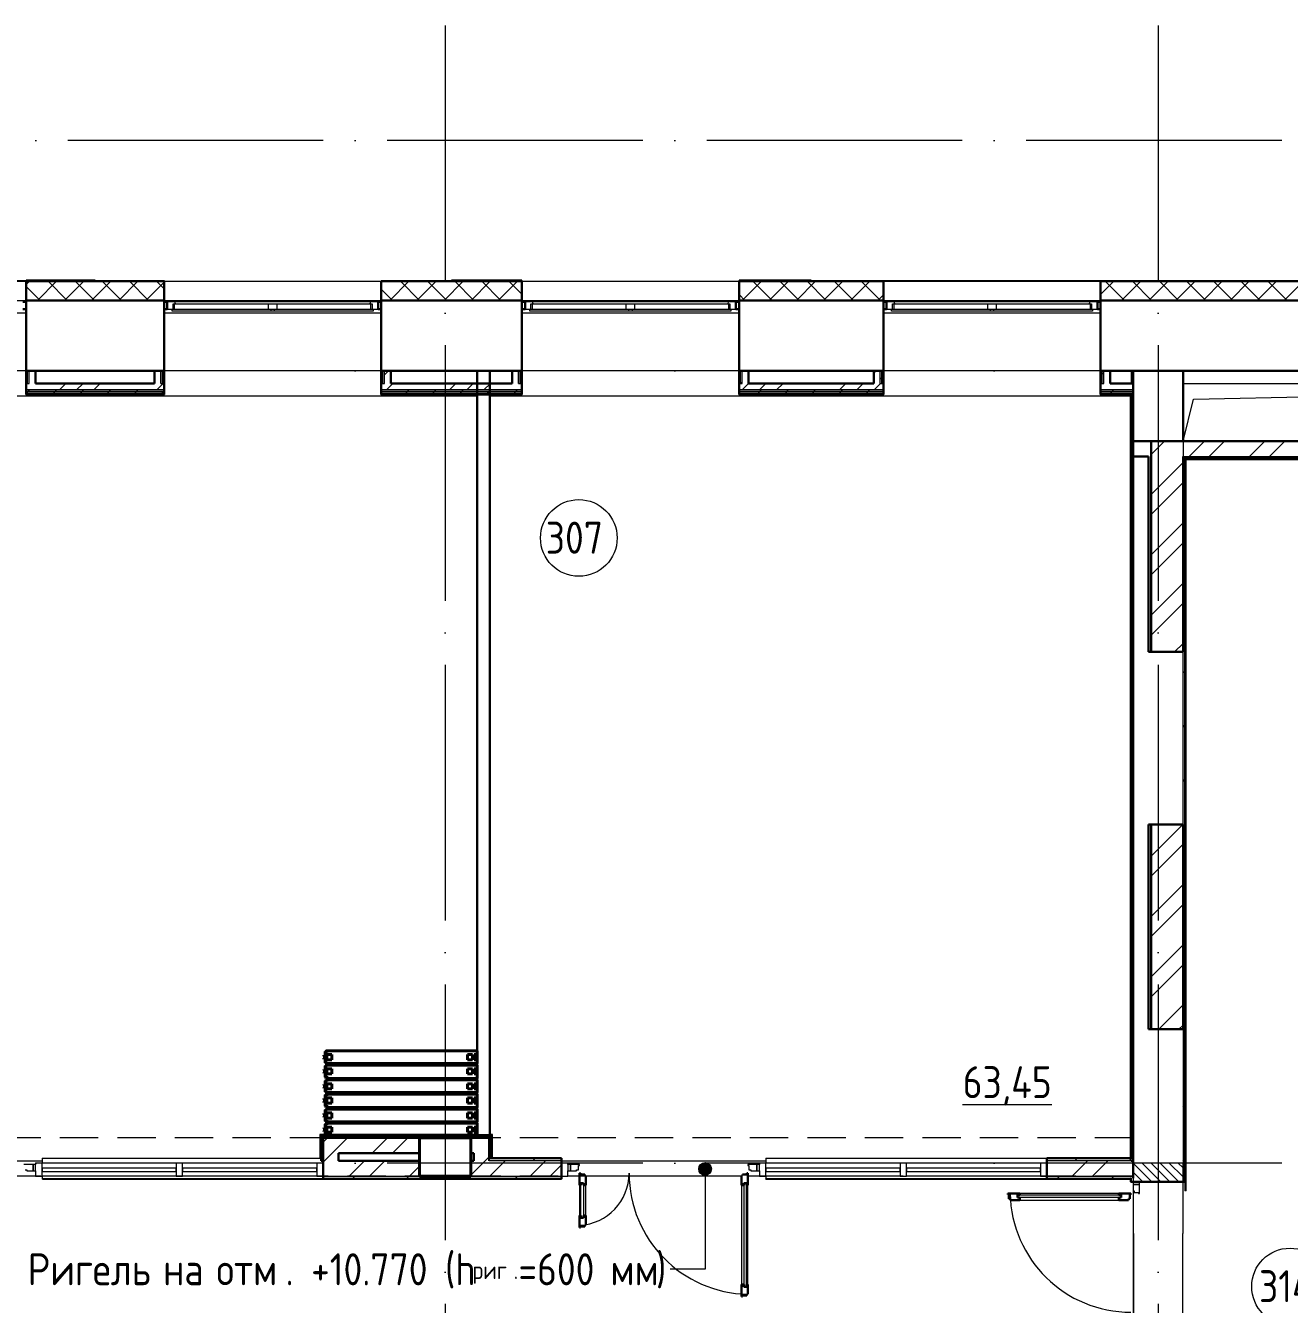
# Model space of a CAD drawing. Header units: millimetres. Extents: x -88595 to 880822, y -1054509 to -148035.
# Drawn here: x 436799 to 446690, y -275356 to -265352 of the extents above; entities that cross this region are included whole.
import ezdxf

# ---------------------------------------------------------------- set-up
doc = ezdxf.new("R2010")
doc.units = ezdxf.units.MM
for name, pattern in [('ADSK_Линия сетки', [25, 20, -2.5, 0, -2.5]), ('ADSK_Сверху', [4.5, 3, -1.5]), ('ADSK_Штриховая_ш2 п1_5', [4.5, 3, -1.5])]:
    doc.linetypes.add(name, pattern=pattern)
for name, color, linetype, lineweight in [('_ Окна', 7, 'Continuous', 30), ('Аннотация', 7, 'Continuous', 20), ('Витраж', 7, 'Continuous', 9), ('Двери', 7, 'Continuous', 9), ('Линии', 7, 'Continuous', 9), ('Марки помещений', 7, 'Continuous', 20), ('Несущие колонны', 7, 'Continuous', 18), ('Обобщенные модели', 7, 'Continuous', 18), ('Оборудование', 7, 'Continuous', 18), ('Ограждение', 7, 'Continuous', 9), ('Окна', 7, 'Continuous', 9), ('Оси', 7, 'Continuous', 9), ('Панели витража', 7, 'Continuous', 9), ('Перекрытие', 7, 'Continuous', 18), ('Стены внутренние', 7, 'Continuous', 18), ('Стены наружные', 7, 'Continuous', 18), ('Стены штриховка', 7, 'Continuous', 9)]:
    doc.layers.add(name, color=color, linetype=linetype, lineweight=lineweight)
doc.layers.add('Двери открывание', color=7, linetype='Continuous', lineweight=9, true_color=0xc0c0c0)
doc.styles.add('GOST Common_2', font='GOST_Common.ttf', dxfattribs={"width": 0.9, "height": 350})
doc.styles.add('GOST Common_3', font='GOST_Common.ttf', dxfattribs={"width": 0.9, "height": 2.5})

# ---------------------------------------------------------------- blocks, each defined once
blk = doc.blocks.new('3 этаж')
at = {"layer": 'Аннотация', "lineweight": 9}
h = blk.add_hatch(color=256, dxfattribs=at)
edge = h.paths.add_edge_path()
edge.add_arc((453998, 652130), 50, 0, 360)
at = {"layer": 'Двери', "lineweight": 18, "true_color": 0xff0000}
h = blk.add_hatch(dxfattribs=at)
h.set_pattern_fill('FP_3', color=1, angle=90, style=0, pattern_type=2)
h.set_pattern_definition([(135, (457543.9, 651153.86), (-35.3553, -35.3553), [])])
h.paths.add_polyline_path([(457349, 650379), (457739, 650379), (457739, 650529), (457349, 650529)])
h.paths.add_polyline_path([(457739, 652029), (457739, 652179), (457349, 652179), (457349, 652029), (457631, 652029)])
at = {"lineweight": 18}
for p, q in [((457739, 658274), (463744, 658274)), ((457821, 658152), (463744, 658274)), ((457739, 657824), (457821, 658152))]:
    blk.add_line(p, q, dxfattribs=at)
at = {"layer": '_ Окна'}
for p, q in [((448684, 658914), (448659, 658914)), ((448659, 658856), (448684, 658856)), ((449789, 658914), (449764, 658914)), ((449764, 658856), (449789, 658856)), ((449789, 658856), (449789, 658914)), ((451464, 658914), (451439, 658914)), ((451439, 658914), (451439, 658856)), ((451439, 658856), (451464, 658856)), ((452589, 658914), (452564, 658914)), ((452564, 658856), (452589, 658856)), ((452589, 658856), (452589, 658914)), ((454264, 658914), (454239, 658914)), ((454239, 658914), (454239, 658856)), ((454239, 658856), (454264, 658856)), ((455419, 658914), (455394, 658914)), ((455394, 658856), (455419, 658856)), ((455419, 658856), (455419, 658914)), ((457094, 658914), (457069, 658914)), ((457069, 658914), (457069, 658856)), ((457069, 658856), (457094, 658856))]:
    blk.add_line(p, q, dxfattribs=at)
at = {"layer": '_ Окна', "lineweight": 18}
for p, q in [((449848, 658914), (449789, 658914)), ((449789, 658914), (449789, 658856)), ((449789, 658856), (449827, 658856)), ((449835, 658856), (449835, 658897)), ((449835, 658897), (449847, 658897)), ((449853, 658897), (449848, 658914)), ((451379, 658914), (451375, 658897)), ((451439, 658914), (451379, 658914)), ((451381, 658897), (451393, 658897)), ((451393, 658897), (451393, 658856)), ((451401, 658856), (451439, 658856)), ((451439, 658856), (451439, 658914)), ((452648, 658914), (452589, 658914)), ((452589, 658914), (452589, 658856)), ((452589, 658856), (452627, 658856)), ((452635, 658856), (452635, 658897)), ((452635, 658897), (452647, 658897)), ((452653, 658897), (452648, 658914)), ((454179, 658914), (454175, 658897)), ((454239, 658914), (454179, 658914)), ((454181, 658897), (454193, 658897)), ((454193, 658897), (454193, 658856)), ((454201, 658856), (454239, 658856)), ((454239, 658856), (454239, 658914)), ((455478, 658914), (455419, 658914)), ((455419, 658914), (455419, 658856)), ((455419, 658856), (455457, 658856)), ((455465, 658856), (455465, 658897)), ((455465, 658897), (455477, 658897)), ((455483, 658897), (455478, 658914)), ((457009, 658914), (457005, 658897)), ((457069, 658914), (457009, 658914)), ((457011, 658897), (457023, 658897)), ((457023, 658897), (457023, 658856)), ((457031, 658856), (457069, 658856)), ((457069, 658856), (457069, 658914))]:
    blk.add_line(p, q, dxfattribs=at)
at = {"layer": 'Аннотация', "lineweight": 9}
for p, q in [((453998, 652130), (453998, 651345)), ((453733, 651345), (453726, 651345)), ((453998, 651345), (453733, 651345))]:
    blk.add_line(p, q, dxfattribs=at)
blk.add_circle((453998, 652130), 50, dxfattribs=at)
at = {"layer": 'Витраж', "lineweight": 18, "extrusion": (0, 0, -1)}
for p, q in [((448809, 652174), (448759, 652174)), ((448759, 652174), (448759, 652164)), ((448809, 652074), (448809, 652174)), ((449909, 652174), (449859, 652174)), ((449859, 652174), (449859, 652074)), ((449909, 652074), (449909, 652174)), ((451009, 652174), (450959, 652174)), ((450959, 652174), (450959, 652074)), ((451009, 652074), (451009, 652174)), ((454474, 652174), (454424, 652174)), ((454424, 652174), (454424, 652164)), ((454474, 652074), (454474, 652174)), ((455574, 652174), (455524, 652174)), ((455524, 652174), (455524, 652074)), ((455574, 652074), (455574, 652174)), ((456674, 652174), (456624, 652174)), ((456624, 652174), (456624, 652074)), ((456674, 652074), (456674, 652174)), ((448759, 652114), (448759, 652074)), ((448759, 652074), (448809, 652074)), ((449859, 652074), (449909, 652074)), ((450959, 652074), (451009, 652074)), ((454424, 652114), (454424, 652074)), ((454424, 652074), (454474, 652074)), ((455524, 652074), (455574, 652074)), ((456624, 652074), (456674, 652074))]:
    blk.add_line(p, q, dxfattribs=at)
at = {"layer": 'Витраж'}
for p, q in [((449859, 652174), (448809, 652174)), ((450959, 652174), (449909, 652174)), ((455524, 652174), (454474, 652174)), ((456624, 652174), (455574, 652174)), ((449859, 652074), (448809, 652074)), ((450959, 652074), (449909, 652074)), ((455524, 652074), (454474, 652074)), ((456624, 652074), (455574, 652074))]:
    blk.add_line(p, q, dxfattribs=at)
at = {"layer": 'Витраж', "lineweight": 18}
for p, q in [((452924, 652174), (452874, 652174)), ((452874, 652174), (452874, 652074)), ((452924, 652164), (452924, 652174)), ((452874, 652074), (452924, 652074)), ((452924, 652074), (452924, 652114))]:
    blk.add_line(p, q, dxfattribs=at)
at = {"layer": 'Двери'}
for p, q in [((448739, 652164), (448667, 652164)), ((448759, 652164), (448739, 652164)), ((448739, 652164), (448739, 652114)), ((448739, 652114), (448739, 652164)), ((448759, 652114), (448759, 652164)), ((452924, 652164), (452924, 652114)), ((452944, 652164), (452924, 652164)), ((452944, 652114), (452944, 652164)), ((453016, 652164), (452944, 652164)), ((452944, 652164), (452944, 652114)), ((453007, 652122), (453007, 652156)), ((453007, 652156), (453016, 652156)), ((453016, 652156), (453016, 652164)), ((454404, 652164), (454332, 652164)), ((454332, 652164), (454332, 652156)), ((454332, 652156), (454341, 652156)), ((454341, 652156), (454341, 652122)), ((454424, 652164), (454404, 652164)), ((454404, 652164), (454404, 652114)), ((454404, 652114), (454404, 652164)), ((454424, 652114), (454424, 652164)), ((448676, 652122), (448690, 652122)), ((448690, 652122), (448690, 652114)), ((448690, 652114), (448739, 652114)), ((448739, 652114), (448759, 652114)), ((452924, 652114), (452944, 652114)), ((452944, 652114), (452993, 652114)), ((452993, 652114), (452993, 652122)), ((452993, 652122), (453007, 652122)), ((454341, 652122), (454355, 652122)), ((454355, 652122), (454355, 652114)), ((454355, 652114), (454404, 652114)), ((454404, 652114), (454424, 652114)), ((453016, 652002), (453016, 651766)), ((453025, 652020), (453046, 652020)), ((453025, 651748), (453025, 652020)), ((453046, 652020), (453046, 651748)), ((453066, 651766), (453066, 652002)), ((454282, 652002), (454282, 651226)), ((454302, 652020), (454302, 651208)), ((454323, 652020), (454302, 652020)), ((454323, 651208), (454323, 652020)), ((454332, 651226), (454332, 652002)), ((457399, 652029), (457349, 652029)), ((457349, 652029), (457349, 652009)), ((457349, 652009), (457399, 652009)), ((457399, 652009), (457349, 652009)), ((457349, 652009), (457349, 651960)), ((457349, 651960), (457357, 651960)), ((457357, 651960), (457357, 651946)), ((457399, 652009), (457399, 652029)), ((457399, 651937), (457399, 652009)), ((456443, 651928), (457255, 651928)), ((456443, 651907), (456443, 651928)), ((457255, 651907), (456443, 651907)), ((457237, 651937), (456461, 651937)), ((456461, 651887), (457237, 651887)), ((457255, 651928), (457255, 651907)), ((457357, 651946), (457391, 651946)), ((457391, 651946), (457391, 651937)), ((457391, 651937), (457399, 651937)), ((453046, 651748), (453025, 651748)), ((454302, 651208), (454323, 651208))]:
    blk.add_line(p, q, dxfattribs=at)
at = {"layer": 'Двери', "linetype": 'ADSK_Штриховая_ш2 п1_5'}
for p, q in [((457349, 652179), (457349, 652029)), ((457739, 652029), (457739, 652179)), ((457349, 652029), (457739, 652029))]:
    blk.add_line(p, q, dxfattribs=at)
at = {"layer": 'Двери', "lineweight": 30}
for p, q in [((453024, 652096), (453016, 652096)), ((453016, 652096), (453016, 652002)), ((453024, 652087), (453024, 652096)), ((453058, 652087), (453024, 652087)), ((453058, 652078), (453058, 652087)), ((453066, 652078), (453058, 652078)), ((453066, 652002), (453066, 652078)), ((454290, 652078), (454282, 652078)), ((454282, 652078), (454282, 652002)), ((454290, 652087), (454290, 652078)), ((454324, 652087), (454290, 652087)), ((454332, 652096), (454324, 652096)), ((454324, 652096), (454324, 652087)), ((454332, 652002), (454332, 652096)), ((453025, 652002), (453016, 652002)), ((453025, 652020), (453025, 652002)), ((453046, 652020), (453025, 652020)), ((453046, 652002), (453046, 652020)), ((453066, 652002), (453046, 652002)), ((454282, 652002), (454302, 652002)), ((454302, 652002), (454302, 652020)), ((454302, 652020), (454323, 652020)), ((454323, 652020), (454323, 652002)), ((454323, 652002), (454332, 652002)), ((456461, 651937), (456367, 651937)), ((456367, 651937), (456367, 651929)), ((456367, 651929), (456376, 651929)), ((456376, 651929), (456376, 651895)), ((456376, 651895), (456385, 651895)), ((456385, 651895), (456385, 651887)), ((456385, 651887), (456461, 651887)), ((456443, 651928), (456461, 651928)), ((456443, 651907), (456443, 651928)), ((456461, 651907), (456443, 651907)), ((456461, 651928), (456461, 651937)), ((456461, 651887), (456461, 651907)), ((457331, 651937), (457237, 651937)), ((457237, 651928), (457237, 651937)), ((457255, 651928), (457237, 651928)), ((457237, 651907), (457255, 651907)), ((457237, 651887), (457237, 651907)), ((457237, 651887), (457313, 651887)), ((457255, 651907), (457255, 651928)), ((457313, 651887), (457313, 651895)), ((457313, 651895), (457322, 651895)), ((457322, 651895), (457322, 651929)), ((457322, 651929), (457331, 651929)), ((457331, 651929), (457331, 651937)), ((453016, 651766), (453016, 651672)), ((453025, 651766), (453016, 651766)), ((453025, 651748), (453025, 651766)), ((453046, 651748), (453025, 651748)), ((453046, 651766), (453046, 651748)), ((453066, 651766), (453046, 651766)), ((453066, 651690), (453066, 651766)), ((453016, 651672), (453024, 651672)), ((453024, 651672), (453024, 651681)), ((453024, 651681), (453058, 651681)), ((453058, 651681), (453058, 651690)), ((453058, 651690), (453066, 651690)), ((454282, 651226), (454282, 651132)), ((454282, 651226), (454302, 651226)), ((454302, 651226), (454302, 651208)), ((454302, 651208), (454323, 651208)), ((454323, 651226), (454332, 651226)), ((454323, 651208), (454323, 651226)), ((454324, 651141), (454324, 651150)), ((454324, 651150), (454332, 651150)), ((454332, 651150), (454332, 651226)), ((454282, 651132), (454290, 651132)), ((454290, 651132), (454290, 651141)), ((454290, 651141), (454324, 651141))]:
    blk.add_line(p, q, dxfattribs=at)
at = {"layer": 'Двери открывание'}
for centre, radius, start, end in [((452998, 652096), 406, 272.541, 0), ((454350, 652096), 946, 180, 268.9097), ((457331, 651955), 946, 181.0903, 270)]:
    blk.add_arc(centre, radius, start, end, dxfattribs=at)
at = {"layer": 'Линии', "linetype": 'ADSK_Сверху', "ltscale": 100}
for p, q in [((457349, 652374), (446529, 652374)), ((457349, 652074), (446529, 652074))]:
    blk.add_line(p, q, dxfattribs=at)
at = {"layer": 'Марки помещений'}
for centre in [(453010, 657066), (458576, 651210)]:
    blk.add_circle(centre, 300, dxfattribs=at)
at = {"layer": 'Несущие колонны', "lineweight": 40}
for p, q in [((451764, 652374), (452164, 652374)), ((451764, 652074), (451764, 652374)), ((452164, 652374), (451764, 652374)), ((451764, 652374), (451764, 652194)), ((452164, 652374), (452164, 652074)), ((452164, 652194), (452164, 652374)), ((452164, 652074), (451764, 652074)), ((451764, 652074), (452164, 652074))]:
    blk.add_line(p, q, dxfattribs=at)
at = {"layer": 'Несущие колонны'}
for p, q in [((451764, 652194), (451764, 652074)), ((452164, 652074), (452164, 652194))]:
    blk.add_line(p, q, dxfattribs=at)
at = {"layer": 'Обобщенные модели', "lineweight": 40}
for p, q in [((451026, 653048), (451026, 653019)), ((451037, 653048), (451026, 653048)), ((452214, 653054), (451031, 653054)), ((451031, 653054), (451031, 652955)), ((451037, 653042), (451037, 653048)), ((452214, 652955), (452214, 653054)), ((451026, 653019), (451014, 653019)), ((451014, 653019), (451014, 653013)), ((451014, 653013), (451020, 653013)), ((451020, 652996), (451014, 652996)), ((451014, 652996), (451014, 652990)), ((451014, 652990), (451026, 652990)), ((451020, 653013), (451020, 652996)), ((451026, 652990), (451026, 652960)), ((451026, 652960), (451037, 652960)), ((451031, 652966), (451031, 653042)), ((451031, 653042), (451037, 653042)), ((451037, 652966), (451031, 652966)), ((451031, 652955), (452214, 652955)), ((451037, 653025), (451037, 652984)), ((451078, 653025), (451037, 653025)), ((451037, 652984), (451078, 652984)), ((451037, 652960), (451037, 652966)), ((451078, 652984), (451078, 653025)), ((452138, 653025), (452138, 652984)), ((452179, 653025), (452138, 653025)), ((452138, 652984), (452179, 652984)), ((452179, 652984), (452179, 653025)), ((452214, 653025), (452191, 653025)), ((452191, 653025), (452191, 652984)), ((452191, 652984), (452214, 652984)), ((452214, 652984), (452214, 653025)), ((451026, 652908), (451014, 652908)), ((451014, 652908), (451014, 652902)), ((451014, 652902), (451020, 652902)), ((451020, 652885), (451014, 652885)), ((451014, 652885), (451014, 652879)), ((451014, 652879), (451026, 652879)), ((451020, 652902), (451020, 652885)), ((451026, 652937), (451026, 652908)), ((451037, 652937), (451026, 652937)), ((451026, 652879), (451026, 652849)), ((451026, 652849), (451037, 652849)), ((452214, 652943), (451031, 652943)), ((451031, 652943), (451031, 652838)), ((451031, 652855), (451031, 652931)), ((451031, 652931), (451037, 652931)), ((451037, 652855), (451031, 652855)), ((451037, 652931), (451037, 652937)), ((451037, 652914), (451037, 652873)), ((451078, 652914), (451037, 652914)), ((451037, 652873), (451078, 652873)), ((451037, 652849), (451037, 652855)), ((451078, 652873), (451078, 652914)), ((452138, 652914), (452138, 652873)), ((452179, 652914), (452138, 652914)), ((452138, 652873), (452179, 652873)), ((452179, 652873), (452179, 652914)), ((452214, 652914), (452191, 652914)), ((452191, 652914), (452191, 652873)), ((452191, 652873), (452214, 652873)), ((452214, 652838), (452214, 652943)), ((452214, 652873), (452214, 652914)), ((451026, 652791), (451014, 652791)), ((451014, 652791), (451014, 652785)), ((451014, 652785), (451020, 652785)), ((451020, 652768), (451014, 652768)), ((451014, 652768), (451014, 652762)), ((451014, 652762), (451026, 652762)), ((451020, 652785), (451020, 652768)), ((451026, 652820), (451026, 652791)), ((451037, 652820), (451026, 652820)), ((451026, 652762), (451026, 652733)), ((451031, 652838), (452214, 652838)), ((452214, 652826), (451031, 652826)), ((451031, 652826), (451031, 652727)), ((451031, 652739), (451031, 652814)), ((451031, 652814), (451037, 652814)), ((451037, 652814), (451037, 652820)), ((451037, 652797), (451037, 652756)), ((451078, 652797), (451037, 652797)), ((451037, 652756), (451078, 652756)), ((451078, 652756), (451078, 652797)), ((452138, 652797), (452138, 652756)), ((452179, 652797), (452138, 652797)), ((452138, 652756), (452179, 652756)), ((452179, 652756), (452179, 652797)), ((452214, 652797), (452191, 652797)), ((452191, 652797), (452191, 652756)), ((452191, 652756), (452214, 652756)), ((452214, 652727), (452214, 652826)), ((452214, 652756), (452214, 652797)), ((451026, 652680), (451014, 652680)), ((451014, 652680), (451014, 652674)), ((451014, 652674), (451020, 652674)), ((451020, 652657), (451014, 652657)), ((451014, 652657), (451014, 652651)), ((451014, 652651), (451026, 652651)), ((451020, 652674), (451020, 652657)), ((451026, 652733), (451037, 652733)), ((451026, 652709), (451026, 652680)), ((451037, 652709), (451026, 652709)), ((451026, 652651), (451026, 652622)), ((451037, 652739), (451031, 652739)), ((451031, 652727), (452214, 652727)), ((452214, 652715), (451031, 652715)), ((451031, 652715), (451031, 652610)), ((451031, 652628), (451031, 652703)), ((451031, 652703), (451037, 652703)), ((451037, 652733), (451037, 652739)), ((451037, 652703), (451037, 652709)), ((451037, 652686), (451037, 652645)), ((451078, 652686), (451037, 652686)), ((451078, 652645), (451078, 652686)), ((452138, 652686), (452138, 652645)), ((452179, 652686), (452138, 652686)), ((452179, 652645), (452179, 652686)), ((452214, 652686), (452191, 652686)), ((452191, 652686), (452191, 652645)), ((452214, 652610), (452214, 652715)), ((452214, 652645), (452214, 652686)), ((451026, 652563), (451014, 652563)), ((451014, 652563), (451014, 652557)), ((451014, 652557), (451020, 652557)), ((451020, 652557), (451020, 652540)), ((451026, 652622), (451037, 652622)), ((451026, 652592), (451026, 652563)), ((451037, 652592), (451026, 652592)), ((451037, 652628), (451031, 652628)), ((451031, 652610), (452214, 652610)), ((452214, 652598), (451031, 652598)), ((451031, 652598), (451031, 652499)), ((451031, 652511), (451031, 652587)), ((451031, 652587), (451037, 652587)), ((451037, 652645), (451078, 652645)), ((451037, 652622), (451037, 652628)), ((451037, 652587), (451037, 652592)), ((451037, 652569), (451037, 652528)), ((451078, 652569), (451037, 652569)), ((451078, 652528), (451078, 652569)), ((452138, 652645), (452179, 652645)), ((452138, 652569), (452138, 652528)), ((452179, 652569), (452138, 652569)), ((452179, 652528), (452179, 652569)), ((452191, 652645), (452214, 652645)), ((452214, 652569), (452191, 652569)), ((452191, 652569), (452191, 652528)), ((452214, 652499), (452214, 652598)), ((452214, 652528), (452214, 652569)), ((451020, 652540), (451014, 652540)), ((451014, 652540), (451014, 652534)), ((451014, 652534), (451026, 652534)), ((451026, 652452), (451014, 652452)), ((451014, 652452), (451014, 652446)), ((451026, 652534), (451026, 652505)), ((451026, 652505), (451037, 652505)), ((451026, 652481), (451026, 652452)), ((451037, 652481), (451026, 652481)), ((451037, 652511), (451031, 652511)), ((451031, 652499), (452214, 652499)), ((452214, 652487), (451031, 652487)), ((451031, 652487), (451031, 652394)), ((451031, 652400), (451031, 652476)), ((451031, 652476), (451037, 652476)), ((451037, 652528), (451078, 652528)), ((451037, 652505), (451037, 652511)), ((451037, 652476), (451037, 652481)), ((451037, 652458), (451037, 652417)), ((451078, 652458), (451037, 652458)), ((451078, 652417), (451078, 652458)), ((452138, 652528), (452179, 652528)), ((452138, 652458), (452138, 652417)), ((452179, 652458), (452138, 652458)), ((452179, 652417), (452179, 652458)), ((452191, 652528), (452214, 652528)), ((452214, 652458), (452191, 652458)), ((452191, 652458), (452191, 652417)), ((452214, 652394), (452214, 652487)), ((452214, 652417), (452214, 652458)), ((451014, 652446), (451020, 652446)), ((451020, 652429), (451014, 652429)), ((451014, 652429), (451014, 652423)), ((451014, 652423), (451026, 652423)), ((451020, 652446), (451020, 652429)), ((451026, 652423), (451026, 652394)), ((451026, 652394), (451037, 652394)), ((451037, 652400), (451031, 652400)), ((451031, 652394), (452214, 652394)), ((451037, 652417), (451078, 652417)), ((451037, 652394), (451037, 652400)), ((452138, 652417), (452179, 652417)), ((452191, 652417), (452214, 652417))]:
    blk.add_line(p, q, dxfattribs=at)
at = {"layer": 'Ограждение'}
for p, q in [((448684, 658824), (446984, 658824)), ((451464, 658824), (449764, 658824)), ((454264, 658824), (452564, 658824)), ((457094, 658824), (455394, 658824)), ((448684, 658374), (446986, 658374)), ((451464, 658374), (449764, 658374)), ((454264, 658374), (452564, 658374)), ((457094, 658374), (455394, 658374)), ((457334, 658374), (457334, 658274)), ((452214, 658174), (446991, 658174)), ((448684, 658174), (446991, 658174)), ((448684, 658189), (448684, 658174)), ((449764, 658174), (449764, 658189)), ((451464, 658174), (449764, 658174)), ((451464, 658189), (451464, 658174)), ((457329, 658174), (452314, 658174)), ((452564, 658174), (452564, 658189)), ((454264, 658174), (452564, 658174)), ((454264, 658189), (454264, 658174)), ((455394, 658174), (455394, 658189)), ((457094, 658174), (455394, 658174)), ((457094, 658189), (457094, 658174)), ((457324, 658174), (457324, 652214)), ((457764, 657679), (457759, 657684)), ((457764, 651959), (457764, 657679)), ((457764, 657679), (463544, 657679)), ((450989, 652394), (450984, 652399)), ((450984, 652399), (450984, 652214)), ((451026, 652399), (450984, 652399)), ((452334, 652399), (452314, 652399)), ((452329, 652394), (452334, 652399)), ((452334, 652214), (452334, 652399)), ((448814, 652049), (448814, 652054)), ((448814, 652049), (452874, 652049)), ((452874, 652054), (452874, 652049)), ((454474, 652049), (454474, 652054)), ((454474, 652049), (457324, 652049)), ((457324, 652049), (457329, 652054)), ((457324, 652049), (457324, 652029)), ((457329, 652029), (457324, 652029)), ((457754, 652029), (457754, 651959)), ((457764, 651959), (457754, 651959))]:
    blk.add_line(p, q, dxfattribs=at)
at = {"layer": 'Окна'}
for p, q in [((449827, 658856), (450599, 658856)), ((449827, 658839), (449827, 658856)), ((449847, 658897), (450579, 658897)), ((449847, 658856), (449847, 658897)), ((451379, 658914), (449848, 658914)), ((450579, 658897), (450649, 658897)), ((450579, 658897), (450579, 658856)), ((450599, 658856), (450629, 658856)), ((450599, 658856), (450599, 658839)), ((450629, 658856), (451401, 658856)), ((450629, 658839), (450629, 658856)), ((450649, 658897), (451381, 658897)), ((450649, 658856), (450649, 658897)), ((451381, 658897), (451381, 658856)), ((451401, 658856), (451401, 658839)), ((452627, 658856), (453399, 658856)), ((452627, 658839), (452627, 658856)), ((452647, 658897), (453379, 658897)), ((452647, 658856), (452647, 658897)), ((454179, 658914), (452648, 658914)), ((453379, 658897), (453449, 658897)), ((453379, 658897), (453379, 658856)), ((453399, 658856), (453429, 658856)), ((453399, 658856), (453399, 658839)), ((453429, 658856), (454201, 658856)), ((453429, 658839), (453429, 658856)), ((453449, 658897), (454181, 658897)), ((453449, 658856), (453449, 658897)), ((454181, 658897), (454181, 658856)), ((454201, 658856), (454201, 658839)), ((455457, 658856), (456229, 658856)), ((455457, 658839), (455457, 658856)), ((455477, 658897), (456209, 658897)), ((455477, 658856), (455477, 658897)), ((457009, 658914), (455478, 658914)), ((456209, 658897), (456279, 658897)), ((456209, 658897), (456209, 658856)), ((456229, 658856), (456259, 658856)), ((456229, 658856), (456229, 658839)), ((456259, 658856), (457031, 658856)), ((456259, 658839), (456259, 658856)), ((456279, 658897), (457011, 658897)), ((456279, 658856), (456279, 658897)), ((457011, 658897), (457011, 658856)), ((457031, 658856), (457031, 658839)), ((450599, 658839), (449827, 658839)), ((450629, 658839), (450599, 658839)), ((451401, 658839), (450629, 658839)), ((453399, 658839), (452627, 658839)), ((453429, 658839), (453399, 658839)), ((454201, 658839), (453429, 658839)), ((456229, 658839), (455457, 658839)), ((456259, 658839), (456229, 658839)), ((457031, 658839), (456259, 658839))]:
    blk.add_line(p, q, dxfattribs=at)
at = {"layer": 'Оси', "linetype": 'ADSK_Линия сетки', "ltscale": 100}
for p, q in [((451964, 661074), (451964, 629948)), ((457544, 661074), (457544, 629948)), ((466011, 660174), (389072, 660174)), ((466011, 658374), (389072, 658374)), ((466011, 652174), (389072, 652174))]:
    blk.add_line(p, q, dxfattribs=at)
at = {"layer": 'Панели витража', "lineweight": 18}
for p, q in [((449859, 652136), (448809, 652136)), ((448809, 652136), (448809, 652111)), ((448809, 652111), (449859, 652111)), ((449859, 652111), (449859, 652136)), ((450959, 652136), (449909, 652136)), ((449909, 652136), (449909, 652111)), ((449909, 652111), (450959, 652111)), ((450959, 652111), (450959, 652136)), ((455524, 652136), (454474, 652136)), ((454474, 652136), (454474, 652111)), ((454474, 652111), (455524, 652111)), ((455524, 652111), (455524, 652136)), ((456624, 652136), (455574, 652136)), ((455574, 652136), (455574, 652111)), ((455574, 652111), (456624, 652111)), ((456624, 652111), (456624, 652136))]:
    blk.add_line(p, q, dxfattribs=at)
at = {"layer": 'Перекрытие', "color": 49, "true_color": 0x464646}
for p, q in [((457739, 658274), (463744, 658274)), ((457349, 651960), (457349, 650598))]:
    blk.add_line(p, q, dxfattribs=at)
at = {"layer": 'Стены внутренние'}
for p, q in [((446984, 659076), (448684, 659076)), ((449764, 659076), (451464, 659076)), ((452564, 659076), (454264, 659076)), ((455394, 659076), (457094, 659076)), ((446984, 658924), (448684, 658924)), ((449764, 658924), (451464, 658924)), ((452564, 658924), (454264, 658924)), ((455394, 658924), (457094, 658924)), ((457739, 654824), (457739, 656174)), ((457349, 652059), (457349, 652029)), ((457739, 651624), (457739, 652029)), ((457354, 651624), (457349, 651624)), ((457739, 651624), (457734, 651624))]:
    blk.add_line(p, q, dxfattribs=at)
at = {"layer": 'Стены внутренние', "lineweight": 30}
for p, q in [((448684, 659076), (448684, 658374)), ((449764, 659076), (449224, 659076)), ((449764, 658374), (449764, 659076)), ((451464, 659076), (451464, 658374)), ((452564, 659076), (451464, 659076)), ((452564, 658374), (452564, 659076)), ((454264, 659076), (454264, 658374)), ((455394, 659076), (454829, 659076)), ((455394, 658374), (455394, 659076)), ((457094, 659076), (457094, 658374)), ((464446, 659076), (457094, 659076)), ((449764, 658924), (448684, 658924)), ((452564, 658924), (451464, 658924)), ((455394, 658924), (454264, 658924)), ((464294, 658924), (457094, 658924)), ((448759, 658374), (449689, 658374)), ((451539, 658374), (452489, 658374)), ((454339, 658374), (455319, 658374)), ((457169, 658374), (463744, 658374)), ((457349, 658374), (457349, 658274)), ((457739, 657824), (457739, 658374)), ((457349, 657824), (457489, 657824)), ((457469, 657704), (457349, 657704)), ((457469, 656174), (457469, 657704)), ((457739, 656174), (457469, 656174)), ((457469, 654824), (457739, 654824)), ((457469, 653224), (457469, 654824)), ((457739, 653224), (457469, 653224)), ((457349, 652029), (457739, 652029))]:
    blk.add_line(p, q, dxfattribs=at)
at = {"layer": 'Стены внутренние', "linetype": 'Continuous', "lineweight": 9}
for p, q in [((448686, 659049), (448711, 659074)), ((448705, 659074), (448704, 659076)), ((448773, 658924), (448923, 659074)), ((449007, 658924), (448857, 659074)), ((448985, 658924), (449135, 659074)), ((449219, 658924), (449069, 659074)), ((449174, 659074), (449173, 659076)), ((449197, 658924), (449347, 659074)), ((449431, 658924), (449281, 659074)), ((449410, 658924), (449560, 659074)), ((449643, 658924), (449493, 659074)), ((449622, 658924), (449762, 659064)), ((449678, 659076), (449677, 659074)), ((449762, 659017), (449705, 659074)), ((449761, 659074), (449760, 659076)), ((449764, 659069), (449762, 659072)), ((451466, 659071), (451469, 659074)), ((451531, 658924), (451681, 659074)), ((451764, 658924), (451614, 659074)), ((451743, 658924), (451893, 659074)), ((451977, 658924), (451827, 659074)), ((451955, 658924), (452105, 659074)), ((452189, 658924), (452039, 659074)), ((452167, 658924), (452317, 659074)), ((452401, 658924), (452251, 659074)), ((452379, 658924), (452529, 659074)), ((452564, 658973), (452463, 659074)), ((452494, 659076), (452492, 659074)), ((454289, 658924), (454439, 659074)), ((454371, 659076), (454370, 659074)), ((454522, 658924), (454372, 659074)), ((454454, 659074), (454453, 659076)), ((454501, 658924), (454651, 659074)), ((454734, 658924), (454584, 659074)), ((454713, 658924), (454863, 659074)), ((454946, 658924), (454796, 659074)), ((454925, 658924), (455075, 659074)), ((455159, 658924), (455009, 659074)), ((455040, 659074), (455039, 659076)), ((455137, 658924), (455287, 659074)), ((455371, 658924), (455221, 659074)), ((457094, 658971), (457196, 659074)), ((457280, 658924), (457130, 659074)), ((457186, 659076), (457185, 659074)), ((457258, 658924), (457408, 659074)), ((457492, 658924), (457342, 659074)), ((457421, 659076), (457420, 659074)), ((457471, 658924), (457621, 659074)), ((457704, 658924), (457554, 659074)), ((457683, 658924), (457833, 659074)), ((457916, 658924), (457766, 659074)), ((457856, 659074), (457855, 659076)), ((457895, 658924), (458045, 659074)), ((458128, 658924), (457978, 659074)), ((458107, 658924), (458257, 659074)), ((458341, 658924), (458191, 659074)), ((458319, 658924), (458469, 659074)), ((458553, 658924), (458403, 659074)), ((458531, 658924), (458681, 659074)), ((448684, 659038), (448686, 659038)), ((448795, 658924), (448686, 659033)), ((451552, 658924), (451466, 659010)), ((454310, 658924), (454264, 658970)), ((455349, 658924), (455394, 658968)), ((455392, 659038), (455394, 659038))]:
    blk.add_line(p, q, dxfattribs=at)
at = {"layer": 'Стены наружные'}
for p, q in [((446984, 659081), (448684, 659081)), ((449224, 659081), (449764, 659081)), ((449764, 659081), (449764, 659076)), ((454829, 659081), (457659, 659081)), ((457659, 659076), (457659, 659081)), ((457341, 658359), (457334, 658359)), ((457341, 658374), (457341, 658359)), ((457739, 653224), (457739, 652029)), ((447209, 652194), (448809, 652194)), ((448809, 652214), (448809, 652174)), ((448809, 652214), (450989, 652214)), ((451764, 652074), (451764, 652194)), ((452164, 652194), (452164, 652074)), ((452874, 652194), (454474, 652194)), ((454474, 652214), (454474, 652174)), ((454474, 652214), (456674, 652214)), ((448759, 652074), (448667, 652074)), ((448809, 652074), (448809, 652054)), ((451009, 652054), (448809, 652054)), ((453016, 652074), (452924, 652074)), ((454282, 652074), (453066, 652074)), ((454424, 652074), (454332, 652074)), ((454474, 652074), (454474, 652054)), ((456674, 652054), (454474, 652054)), ((457354, 650598), (457354, 651624)), ((457734, 651624), (457734, 650529))]:
    blk.add_line(p, q, dxfattribs=at)
at = {"layer": 'Стены наружные', "lineweight": 30}
for p, q in [((449224, 659081), (448684, 659081)), ((448684, 659081), (448684, 659076)), ((448684, 659076), (449224, 659076)), ((449224, 659076), (449224, 659081)), ((452564, 659081), (452014, 659081)), ((452014, 659081), (452014, 659076)), ((452564, 659076), (452564, 659081)), ((454829, 659081), (454264, 659081)), ((454264, 659081), (454264, 659076)), ((454264, 659076), (454829, 659076)), ((454829, 659076), (454829, 659081)), ((448684, 658374), (448684, 658189)), ((448759, 658374), (448684, 658374)), ((448759, 658274), (448759, 658374)), ((449689, 658374), (449689, 658274)), ((449764, 658374), (449689, 658374)), ((449764, 658189), (449764, 658374)), ((451464, 658374), (451464, 658189)), ((451539, 658374), (451464, 658374)), ((451539, 658274), (451539, 658374)), ((452214, 658374), (452214, 652389)), ((452314, 652389), (452314, 658374)), ((452489, 658374), (452489, 658274)), ((452564, 658374), (452489, 658374)), ((452564, 658189), (452564, 658374)), ((454264, 658374), (454264, 658189)), ((454339, 658374), (454264, 658374)), ((454339, 658274), (454339, 658374)), ((455319, 658374), (455319, 658274)), ((455394, 658374), (455319, 658374)), ((455394, 658189), (455394, 658374)), ((457094, 658374), (457094, 658189)), ((457169, 658374), (457094, 658374)), ((457169, 658274), (457169, 658374)), ((449689, 658274), (448759, 658274)), ((452489, 658274), (451539, 658274)), ((455319, 658274), (454339, 658274)), ((457349, 658274), (457169, 658274)), ((457349, 652059), (457349, 658274)), ((448684, 658189), (449764, 658189)), ((451464, 658189), (452564, 658189)), ((454264, 658189), (455394, 658189)), ((457094, 658189), (457329, 658189)), ((457329, 658194), (457334, 658194)), ((457329, 658189), (457329, 652214)), ((457334, 658194), (457334, 652209)), ((457489, 657824), (457489, 656174)), ((463729, 657824), (457489, 657824)), ((457739, 656174), (457739, 657704)), ((457754, 657684), (457754, 657689)), ((463564, 657689), (457754, 657689)), ((457759, 657684), (463559, 657684)), ((457759, 652029), (457759, 657684)), ((457489, 654824), (457489, 653224)), ((457739, 653224), (457739, 654824)), ((452329, 652394), (450989, 652394)), ((450989, 652394), (450989, 652209)), ((452324, 652389), (450994, 652389)), ((450994, 652194), (450994, 652389)), ((451009, 652374), (452309, 652374)), ((451009, 652054), (451009, 652374)), ((451764, 652254), (451764, 652374)), ((452164, 652374), (452164, 652254)), ((452309, 652194), (452309, 652374)), ((452324, 652209), (452324, 652389)), ((452329, 652214), (452329, 652394)), ((451129, 652254), (451764, 652254)), ((451129, 652194), (451129, 652254)), ((452164, 652254), (452189, 652254)), ((452189, 652254), (452189, 652194)), ((450989, 652209), (450994, 652209)), ((450994, 652194), (451009, 652194)), ((451764, 652194), (451129, 652194)), ((452189, 652194), (452164, 652194)), ((452874, 652214), (452329, 652214)), ((452874, 652054), (452874, 652214)), ((456674, 652214), (456674, 652054)), ((457329, 652214), (456674, 652214)), ((457334, 652209), (457329, 652209)), ((457349, 652194), (457334, 652194)), ((451009, 652054), (452874, 652054)), ((452164, 652074), (451764, 652074)), ((456674, 652054), (457329, 652054)), ((457329, 652059), (457334, 652059)), ((457329, 652054), (457329, 652029)), ((457329, 652029), (457349, 652029)), ((457739, 652029), (457759, 652029))]:
    blk.add_line(p, q, dxfattribs=at)
at = {"layer": 'Стены наружные', "linetype": 'Continuous', "lineweight": 9}
for p, q in [((448704, 659076), (448704, 659076)), ((449173, 659076), (449170, 659081)), ((452497, 659081), (452494, 659076)), ((454374, 659081), (454371, 659076)), ((454453, 659076), (454450, 659081)), ((451489, 658343), (451520, 658374)), ((455319, 658356), (455336, 658374)), ((457106, 658348), (457119, 658360)), ((448945, 658224), (448995, 658274)), ((449080, 658224), (449130, 658274)), ((449215, 658224), (449265, 658274)), ((449708, 658224), (449758, 658274)), ((451505, 658224), (451555, 658274)), ((451998, 658224), (452048, 658274)), ((452133, 658224), (452183, 658274)), ((452268, 658224), (452318, 658274)), ((454275, 658274), (454276, 658275)), ((454276, 658275), (454289, 658288)), ((454288, 658224), (454338, 658274)), ((454338, 658274), (454339, 658275)), ((454423, 658224), (454473, 658274)), ((454558, 658224), (454608, 658274)), ((455051, 658224), (455101, 658274)), ((455186, 658224), (455236, 658274)), ((455321, 658224), (455371, 658274)), ((455369, 658307), (455381, 658320)), ((455381, 658320), (455394, 658332)), ((457094, 658335), (457106, 658348)), ((448685, 658199), (448697, 658211)), ((448697, 658211), (448710, 658224)), ((448745, 658189), (448750, 658194)), ((448816, 658189), (448821, 658194)), ((448887, 658189), (448892, 658194)), ((448892, 658194), (448897, 658199)), ((448897, 658199), (448909, 658211)), ((448909, 658211), (448922, 658224)), ((448957, 658189), (448962, 658194)), ((449028, 658189), (449033, 658194)), ((449099, 658189), (449104, 658194)), ((449109, 658199), (449121, 658211)), ((449121, 658211), (449134, 658224)), ((449170, 658189), (449175, 658194)), ((449240, 658189), (449245, 658194)), ((449311, 658189), (449316, 658194)), ((449316, 658194), (449321, 658199)), ((449321, 658199), (449333, 658211)), ((449333, 658211), (449346, 658224)), ((449382, 658189), (449387, 658194)), ((449452, 658189), (449457, 658194)), ((449523, 658189), (449528, 658194)), ((449533, 658199), (449546, 658211)), ((449546, 658211), (449558, 658224)), ((449594, 658189), (449599, 658194)), ((449665, 658189), (449670, 658194)), ((449735, 658189), (449740, 658194)), ((449740, 658194), (449745, 658199)), ((449745, 658199), (449758, 658211)), ((449758, 658211), (449764, 658218)), ((451464, 658220), (451467, 658224)), ((451503, 658189), (451508, 658194)), ((451574, 658189), (451579, 658194)), ((451644, 658189), (451649, 658194)), ((451654, 658199), (451667, 658211)), ((451667, 658211), (451679, 658224)), ((451715, 658189), (451720, 658194)), ((451786, 658189), (451791, 658194)), ((451857, 658189), (451862, 658194)), ((451862, 658194), (451867, 658199)), ((451867, 658199), (451879, 658211)), ((451879, 658211), (451892, 658224)), ((451927, 658189), (451932, 658194)), ((451998, 658189), (452003, 658194)), ((452069, 658189), (452074, 658194)), ((452079, 658199), (452091, 658211)), ((452091, 658211), (452104, 658224)), ((452139, 658189), (452144, 658194)), ((452210, 658189), (452215, 658194)), ((452281, 658189), (452286, 658194)), ((452286, 658194), (452291, 658199)), ((452291, 658199), (452303, 658211)), ((452303, 658211), (452316, 658224)), ((452352, 658189), (452357, 658194)), ((452422, 658189), (452427, 658194)), ((452493, 658189), (452498, 658194)), ((452503, 658199), (452515, 658211)), ((452515, 658211), (452528, 658224)), ((452564, 658189), (452564, 658189)), ((454264, 658192), (454266, 658194)), ((454331, 658189), (454336, 658194)), ((454402, 658189), (454407, 658194)), ((454407, 658194), (454412, 658199)), ((454412, 658199), (454425, 658211)), ((454425, 658211), (454437, 658224)), ((454473, 658189), (454478, 658194)), ((454544, 658189), (454549, 658194)), ((454614, 658189), (454619, 658194)), ((454624, 658199), (454637, 658211)), ((454637, 658211), (454649, 658224)), ((454685, 658189), (454690, 658194)), ((454756, 658189), (454761, 658194)), ((454826, 658189), (454831, 658194)), ((454831, 658194), (454836, 658199)), ((454836, 658199), (454849, 658211)), ((454849, 658211), (454861, 658224)), ((454897, 658189), (454902, 658194)), ((454968, 658189), (454973, 658194)), ((455039, 658189), (455044, 658194)), ((455049, 658199), (455061, 658211)), ((455061, 658211), (455074, 658224)), ((455109, 658189), (455114, 658194)), ((455180, 658189), (455185, 658194)), ((455251, 658189), (455256, 658194)), ((455256, 658194), (455261, 658199)), ((455261, 658199), (455273, 658211)), ((455273, 658211), (455286, 658224)), ((455321, 658189), (455326, 658194)), ((455392, 658189), (455394, 658191)), ((457094, 658194), (457094, 658194)), ((457160, 658189), (457165, 658194)), ((457170, 658199), (457182, 658211)), ((457182, 658211), (457195, 658224)), ((457231, 658189), (457236, 658194)), ((457301, 658189), (457306, 658194)), ((457329, 658146), (457334, 658151)), ((457334, 658151), (457349, 658166)), ((457341, 658224), (457349, 658231)), ((457329, 658075), (457334, 658080)), ((457329, 658004), (457334, 658009)), ((457329, 657934), (457334, 657939)), ((457329, 657863), (457334, 657868)), ((457329, 657792), (457334, 657797)), ((457489, 657720), (457593, 657824)), ((457787, 657704), (457907, 657824)), ((457944, 657704), (458064, 657824)), ((458258, 657704), (458378, 657824)), ((458416, 657704), (458536, 657824)), ((457329, 657721), (457334, 657726)), ((457329, 657651), (457334, 657656)), ((457334, 657726), (457349, 657741)), ((457489, 657406), (457739, 657656)), ((457754, 657652), (457759, 657657)), ((457786, 657684), (457791, 657689)), ((457857, 657684), (457862, 657689)), ((457928, 657684), (457933, 657689)), ((457998, 657684), (458003, 657689)), ((458069, 657684), (458074, 657689)), ((458140, 657684), (458145, 657689)), ((458211, 657684), (458216, 657689)), ((458280, 657689), (458280, 657704)), ((458281, 657684), (458286, 657689)), ((458352, 657684), (458357, 657689)), ((458423, 657684), (458428, 657689)), ((458493, 657684), (458498, 657689)), ((458564, 657684), (458569, 657689)), ((457329, 657580), (457334, 657585)), ((457754, 657581), (457759, 657586)), ((457329, 657509), (457334, 657514)), ((457489, 657249), (457739, 657499)), ((457754, 657510), (457759, 657515)), ((457329, 657439), (457334, 657444)), ((457329, 657368), (457334, 657373)), ((457754, 657439), (457759, 657444)), ((457754, 657369), (457759, 657374)), ((457329, 657297), (457334, 657302)), ((457334, 657302), (457349, 657317)), ((457739, 657283), (457754, 657298)), ((457754, 657298), (457759, 657303)), ((457329, 657227), (457334, 657232)), ((457329, 657156), (457334, 657161)), ((457489, 656934), (457739, 657184)), ((457754, 657227), (457759, 657232)), ((457754, 657157), (457759, 657162)), ((457329, 657085), (457334, 657090)), ((457754, 657086), (457759, 657091)), ((457329, 657014), (457334, 657019)), ((457329, 656944), (457334, 656949)), ((457489, 656777), (457739, 657027)), ((457754, 657015), (457759, 657020)), ((457754, 656944), (457759, 656949)), ((457329, 656873), (457334, 656878)), ((457334, 656878), (457349, 656893)), ((457739, 656859), (457754, 656874)), ((457754, 656874), (457759, 656879)), ((457329, 656802), (457334, 656807)), ((457754, 656803), (457759, 656808)), ((457329, 656732), (457334, 656737)), ((457329, 656661), (457334, 656666)), ((457489, 656463), (457739, 656713)), ((457754, 656732), (457759, 656737)), ((457754, 656662), (457759, 656667)), ((457329, 656590), (457334, 656595)), ((457489, 656306), (457739, 656556)), ((457754, 656591), (457759, 656596)), ((457329, 656519), (457334, 656524)), ((457329, 656449), (457334, 656454)), ((457334, 656454), (457349, 656469)), ((457739, 656434), (457754, 656449)), ((457754, 656520), (457759, 656525)), ((457754, 656449), (457759, 656454)), ((457329, 656378), (457334, 656383)), ((457754, 656379), (457759, 656384)), ((457329, 656307), (457334, 656312)), ((457754, 656308), (457759, 656313)), ((457329, 656237), (457334, 656242)), ((457329, 656166), (457334, 656171)), ((457671, 656174), (457739, 656241)), ((457754, 656237), (457759, 656242)), ((457754, 656167), (457759, 656172)), ((457329, 656095), (457334, 656100)), ((457754, 656096), (457759, 656101)), ((457329, 656024), (457334, 656029)), ((457329, 655954), (457334, 655959)), ((457334, 656029), (457349, 656044)), ((457739, 656010), (457754, 656025)), ((457754, 656025), (457759, 656030)), ((457754, 655954), (457759, 655959)), ((457329, 655883), (457334, 655888)), ((457754, 655884), (457759, 655889)), ((457329, 655812), (457334, 655817)), ((457754, 655813), (457759, 655818)), ((457329, 655742), (457334, 655747)), ((457329, 655671), (457334, 655676)), ((457754, 655742), (457759, 655747)), ((457754, 655672), (457759, 655677)), ((457329, 655600), (457334, 655605)), ((457334, 655605), (457349, 655620)), ((457739, 655586), (457754, 655601)), ((457754, 655601), (457759, 655606)), ((457329, 655529), (457334, 655534)), ((457329, 655459), (457334, 655464)), ((457754, 655530), (457759, 655535)), ((457754, 655459), (457759, 655464)), ((457329, 655388), (457334, 655393)), ((457754, 655389), (457759, 655394)), ((457329, 655317), (457334, 655322)), ((457329, 655247), (457334, 655252)), ((457754, 655318), (457759, 655323)), ((457754, 655247), (457759, 655252)), ((457329, 655176), (457334, 655181)), ((457334, 655181), (457349, 655196)), ((457739, 655162), (457754, 655177)), ((457754, 655177), (457759, 655182)), ((457329, 655105), (457334, 655110)), ((457754, 655106), (457759, 655111)), ((457329, 655034), (457334, 655039)), ((457329, 654964), (457334, 654969)), ((457754, 655035), (457759, 655040)), ((457754, 654965), (457759, 654970)), ((457329, 654893), (457334, 654898)), ((457754, 654894), (457759, 654899)), ((457329, 654822), (457334, 654827)), ((457329, 654752), (457334, 654757)), ((457334, 654757), (457349, 654772)), ((457489, 654577), (457736, 654824)), ((457739, 654737), (457754, 654752)), ((457754, 654823), (457759, 654828)), ((457754, 654752), (457759, 654757)), ((457329, 654681), (457334, 654686)), ((457489, 654420), (457739, 654670)), ((457754, 654682), (457759, 654687)), ((457329, 654610), (457334, 654615)), ((457754, 654611), (457759, 654616)), ((457329, 654540), (457334, 654545)), ((457329, 654469), (457334, 654474)), ((457754, 654540), (457759, 654545)), ((457754, 654470), (457759, 654475)), ((457329, 654398), (457334, 654403)), ((457334, 654332), (457349, 654347)), ((457489, 654106), (457739, 654356)), ((457754, 654399), (457759, 654404)), ((457329, 654327), (457334, 654332)), ((457329, 654257), (457334, 654262)), ((457739, 654313), (457754, 654328)), ((457754, 654328), (457759, 654333)), ((457754, 654257), (457759, 654262)), ((457329, 654186), (457334, 654191)), ((457489, 653948), (457739, 654198)), ((457754, 654187), (457759, 654192)), ((457329, 654115), (457334, 654120)), ((457329, 654045), (457334, 654050)), ((457754, 654116), (457759, 654121)), ((457754, 654045), (457759, 654050)), ((457329, 653974), (457334, 653979)), ((457754, 653975), (457759, 653980)), ((457329, 653903), (457334, 653908)), ((457334, 653908), (457349, 653923)), ((457489, 653634), (457739, 653884)), ((457739, 653889), (457754, 653904)), ((457754, 653904), (457759, 653909)), ((457329, 653832), (457334, 653837)), ((457329, 653762), (457334, 653767)), ((457754, 653833), (457759, 653838)), ((457754, 653762), (457759, 653767)), ((457329, 653691), (457334, 653696)), ((457489, 653477), (457739, 653727)), ((457754, 653692), (457759, 653697)), ((457329, 653620), (457334, 653625)), ((457329, 653550), (457334, 653555)), ((457754, 653621), (457759, 653626)), ((457754, 653550), (457759, 653555)), ((457329, 653479), (457334, 653484)), ((457334, 653484), (457349, 653499)), ((457739, 653465), (457754, 653480)), ((457754, 653480), (457759, 653485)), ((457329, 653408), (457334, 653413)), ((457550, 653224), (457739, 653413)), ((457754, 653409), (457759, 653414)), ((457329, 653337), (457334, 653342)), ((457329, 653267), (457334, 653272)), ((457707, 653224), (457739, 653255)), ((457754, 653338), (457759, 653343)), ((457754, 653267), (457759, 653272)), ((457329, 653196), (457334, 653201)), ((457754, 653197), (457759, 653202)), ((457329, 653125), (457334, 653130)), ((457329, 653055), (457334, 653060)), ((457334, 653060), (457349, 653075)), ((457739, 653040), (457754, 653055)), ((457754, 653126), (457759, 653131)), ((457754, 653055), (457759, 653060)), ((457329, 652984), (457334, 652989)), ((457754, 652985), (457759, 652990)), ((457329, 652913), (457334, 652918)), ((457329, 652842), (457334, 652847)), ((457754, 652914), (457759, 652919)), ((457754, 652843), (457759, 652848)), ((457329, 652772), (457334, 652777)), ((457754, 652772), (457759, 652777)), ((457329, 652701), (457334, 652706)), ((457334, 652635), (457349, 652650)), ((457754, 652702), (457759, 652707)), ((457329, 652630), (457334, 652635)), ((457329, 652560), (457334, 652565)), ((457739, 652616), (457754, 652631)), ((457754, 652631), (457759, 652636)), ((457754, 652560), (457759, 652565)), ((457329, 652489), (457334, 652494)), ((457754, 652490), (457759, 652495)), ((450989, 652372), (450994, 652377)), ((451006, 652389), (451011, 652394)), ((451009, 652340), (451043, 652374)), ((451077, 652389), (451082, 652394)), ((451080, 652254), (451200, 652374)), ((451133, 652374), (451148, 652389)), ((451148, 652389), (451153, 652394)), ((451218, 652389), (451223, 652394)), ((451289, 652389), (451294, 652394)), ((451360, 652389), (451365, 652394)), ((451394, 652254), (451514, 652374)), ((451431, 652389), (451436, 652394)), ((451501, 652389), (451506, 652394)), ((451551, 652254), (451671, 652374)), ((451557, 652374), (451572, 652389)), ((451572, 652389), (451577, 652394)), ((451643, 652389), (451648, 652394)), ((451713, 652389), (451718, 652394)), ((451784, 652389), (451789, 652394)), ((451855, 652389), (451860, 652394)), ((451926, 652389), (451931, 652394)), ((451981, 652374), (451996, 652389)), ((451996, 652389), (452001, 652394)), ((452067, 652389), (452072, 652394)), ((452138, 652389), (452143, 652394)), ((452208, 652389), (452213, 652394)), ((452279, 652389), (452284, 652394)), ((452324, 652363), (452329, 652368)), ((457329, 652418), (457334, 652423)), ((457329, 652347), (457334, 652352)), ((457754, 652419), (457759, 652424)), ((457754, 652348), (457759, 652353)), ((450989, 652301), (450994, 652306)), ((450994, 652235), (451009, 652250)), ((451020, 652194), (451080, 652254)), ((452309, 652277), (452324, 652292)), ((452324, 652292), (452329, 652297)), ((457329, 652277), (457334, 652282)), ((457754, 652278), (457759, 652283)), ((450989, 652230), (450994, 652235)), ((451009, 652183), (451020, 652194)), ((451214, 652074), (451334, 652194)), ((451371, 652074), (451491, 652194)), ((451686, 652074), (451764, 652152)), ((452164, 652081), (452277, 652194)), ((452277, 652194), (452309, 652225)), ((452314, 652074), (452434, 652194)), ((452324, 652222), (452329, 652227)), ((452382, 652209), (452387, 652214)), ((452453, 652209), (452458, 652214)), ((452523, 652209), (452528, 652214)), ((452594, 652209), (452599, 652214)), ((452628, 652074), (452748, 652194)), ((452650, 652194), (452665, 652209)), ((452665, 652209), (452670, 652214)), ((452736, 652209), (452741, 652214)), ((452786, 652074), (452874, 652162)), ((452806, 652209), (452811, 652214)), ((456674, 652191), (456677, 652194)), ((456695, 652209), (456700, 652214)), ((456766, 652209), (456771, 652214)), ((456837, 652209), (456842, 652214)), ((456872, 652074), (456992, 652194)), ((456892, 652194), (456907, 652209)), ((456907, 652209), (456912, 652214)), ((456978, 652209), (456983, 652214)), ((457029, 652074), (457149, 652194)), ((457049, 652209), (457054, 652214)), ((457120, 652209), (457125, 652214)), ((457190, 652209), (457195, 652214)), ((457261, 652209), (457266, 652214)), ((457317, 652194), (457332, 652209)), ((457332, 652209), (457334, 652211)), ((457334, 652211), (457349, 652226)), ((457739, 652192), (457754, 652207)), ((457754, 652207), (457759, 652212)), ((451025, 652054), (451030, 652059)), ((451096, 652054), (451101, 652059)), ((451166, 652054), (451171, 652059)), ((451237, 652054), (451242, 652059)), ((451242, 652059), (451257, 652074)), ((451308, 652054), (451313, 652059)), ((451378, 652054), (451383, 652059)), ((451449, 652054), (451454, 652059)), ((451520, 652054), (451525, 652059)), ((451591, 652054), (451596, 652059)), ((451661, 652054), (451666, 652059)), ((451666, 652059), (451681, 652074)), ((451732, 652054), (451737, 652059)), ((451803, 652054), (451808, 652059)), ((451873, 652054), (451878, 652059)), ((451944, 652054), (451949, 652059)), ((452015, 652054), (452020, 652059)), ((452086, 652054), (452091, 652059)), ((452091, 652059), (452106, 652074)), ((452156, 652054), (452161, 652059)), ((452227, 652054), (452232, 652059)), ((452298, 652054), (452303, 652059)), ((452368, 652054), (452373, 652059)), ((452439, 652054), (452444, 652059)), ((452510, 652054), (452515, 652059)), ((452515, 652059), (452530, 652074)), ((452581, 652054), (452586, 652059)), ((452651, 652054), (452656, 652059)), ((452722, 652054), (452727, 652059)), ((452793, 652054), (452798, 652059)), ((452863, 652054), (452868, 652059)), ((456682, 652054), (456687, 652059)), ((456752, 652054), (456757, 652059)), ((456757, 652059), (456772, 652074)), ((456823, 652054), (456828, 652059)), ((456894, 652054), (456899, 652059)), ((456965, 652054), (456970, 652059)), ((457035, 652054), (457040, 652059)), ((457106, 652054), (457111, 652059)), ((457177, 652054), (457182, 652059)), ((457182, 652059), (457197, 652074)), ((457247, 652054), (457252, 652059)), ((457318, 652054), (457323, 652059)), ((457343, 652074), (457349, 652080)), ((457754, 652136), (457759, 652141)), ((457754, 652065), (457759, 652070))]:
    blk.add_line(p, q, dxfattribs=at)
at = {"layer": 'Стены штриховка'}
for p, q in [((449762, 659074), (448686, 659074)), ((448686, 659074), (448686, 659000)), ((449762, 659000), (449762, 659074)), ((452562, 659074), (451466, 659074)), ((451466, 659074), (451466, 659000)), ((452562, 659000), (452562, 659074)), ((455392, 659074), (454266, 659074)), ((454266, 659074), (454266, 659000)), ((455392, 659000), (455392, 659074)), ((464446, 659074), (457096, 659074)), ((457096, 659074), (457096, 659000)), ((448684, 659000), (448686, 659000)), ((449762, 659000), (449764, 659000)), ((451464, 659000), (451466, 659000)), ((452562, 659000), (452564, 659000)), ((454264, 659000), (454266, 659000)), ((455392, 659000), (455394, 659000)), ((457094, 659000), (457096, 659000)), ((448696, 658274), (448696, 658374)), ((448709, 658274), (448709, 658374)), ((449739, 658274), (449739, 658374)), ((449751, 658274), (449751, 658374)), ((451476, 658274), (451476, 658374)), ((451489, 658274), (451489, 658374)), ((452539, 658274), (452539, 658374)), ((452551, 658274), (452551, 658374)), ((454276, 658274), (454276, 658374)), ((454289, 658274), (454289, 658374)), ((455369, 658274), (455369, 658374)), ((455381, 658274), (455381, 658374)), ((457106, 658274), (457106, 658374)), ((457119, 658274), (457119, 658374)), ((448684, 658274), (448709, 658274)), ((449739, 658274), (449764, 658274)), ((451464, 658274), (451489, 658274)), ((452539, 658274), (452564, 658274)), ((454264, 658274), (454289, 658274)), ((455369, 658274), (455394, 658274)), ((457094, 658274), (457119, 658274)), ((449764, 658224), (448684, 658224)), ((449764, 658211), (448684, 658211)), ((449764, 658199), (448684, 658199)), ((448684, 658194), (449764, 658194)), ((452564, 658224), (451464, 658224)), ((452564, 658211), (451464, 658211)), ((452564, 658199), (451464, 658199)), ((451464, 658194), (452564, 658194)), ((455394, 658224), (454264, 658224)), ((455394, 658211), (454264, 658211)), ((455394, 658199), (454264, 658199)), ((454264, 658194), (455394, 658194)), ((457349, 658224), (457094, 658224)), ((457349, 658211), (457094, 658211)), ((457349, 658199), (457094, 658199)), ((457094, 658194), (457329, 658194)), ((457739, 657824), (457739, 657704)), ((457739, 657704), (463564, 657704)), ((457754, 657689), (457739, 657689)), ((457754, 652029), (457754, 657684)), ((452874, 652194), (452309, 652194)), ((452874, 652209), (452324, 652209)), ((457329, 652209), (456674, 652209)), ((457334, 652194), (456674, 652194)), ((451009, 652074), (451764, 652074)), ((451009, 652059), (452874, 652059)), ((452164, 652074), (452874, 652074)), ((456674, 652074), (457349, 652074)), ((456674, 652059), (457329, 652059)), ((457334, 652059), (457334, 652029))]:
    blk.add_line(p, q, dxfattribs=at)
at = {"layer": 'Аннотация', "width": 0.9}
for s, height, style, p in [('Ригель', 250, 'GOST Common_2', (448697, 651220)), ('. +10.770 (h', 250, 'GOST Common_2', (450715, 651220)), ('=600', 250, 'GOST Common_2', (452537, 651220)), (')', 250, 'GOST Common_2', (453615, 651220)), ('на', 250, 'GOST Common_2', (449757, 651220)), ('отм', 250, 'GOST Common_2', (450174, 651220)), ('риг', 138.8, 'GOST Common_3', (452178, 651269)), ('мм', 250, 'GOST Common_2', (453257, 651220)), ('.', 139, 'GOST Common_3', (452500, 651269))]:
    blk.add_text(s, height=height, dxfattribs=dict(at, style=style)).set_placement(p)
at = {"layer": 'Марки помещений', "style": 'GOST Common_2', "width": 0.9}
for s, p in [('307', (452751, 656943)), ('%%U63,45', (456014, 652684)), ('314', (458333, 651088))]:
    blk.add_text(s, height=250, dxfattribs=at).set_placement(p)

msp = doc.modelspace()

# ---------------------------------------------------------------- block references
at = {"layer": 'Оборудование', "color": 5, "true_color": 0x0000ff}
msp.add_blockref('3 этаж', (-11881, -926426), dxfattribs=at)

doc.saveas('drawing.dxf')
